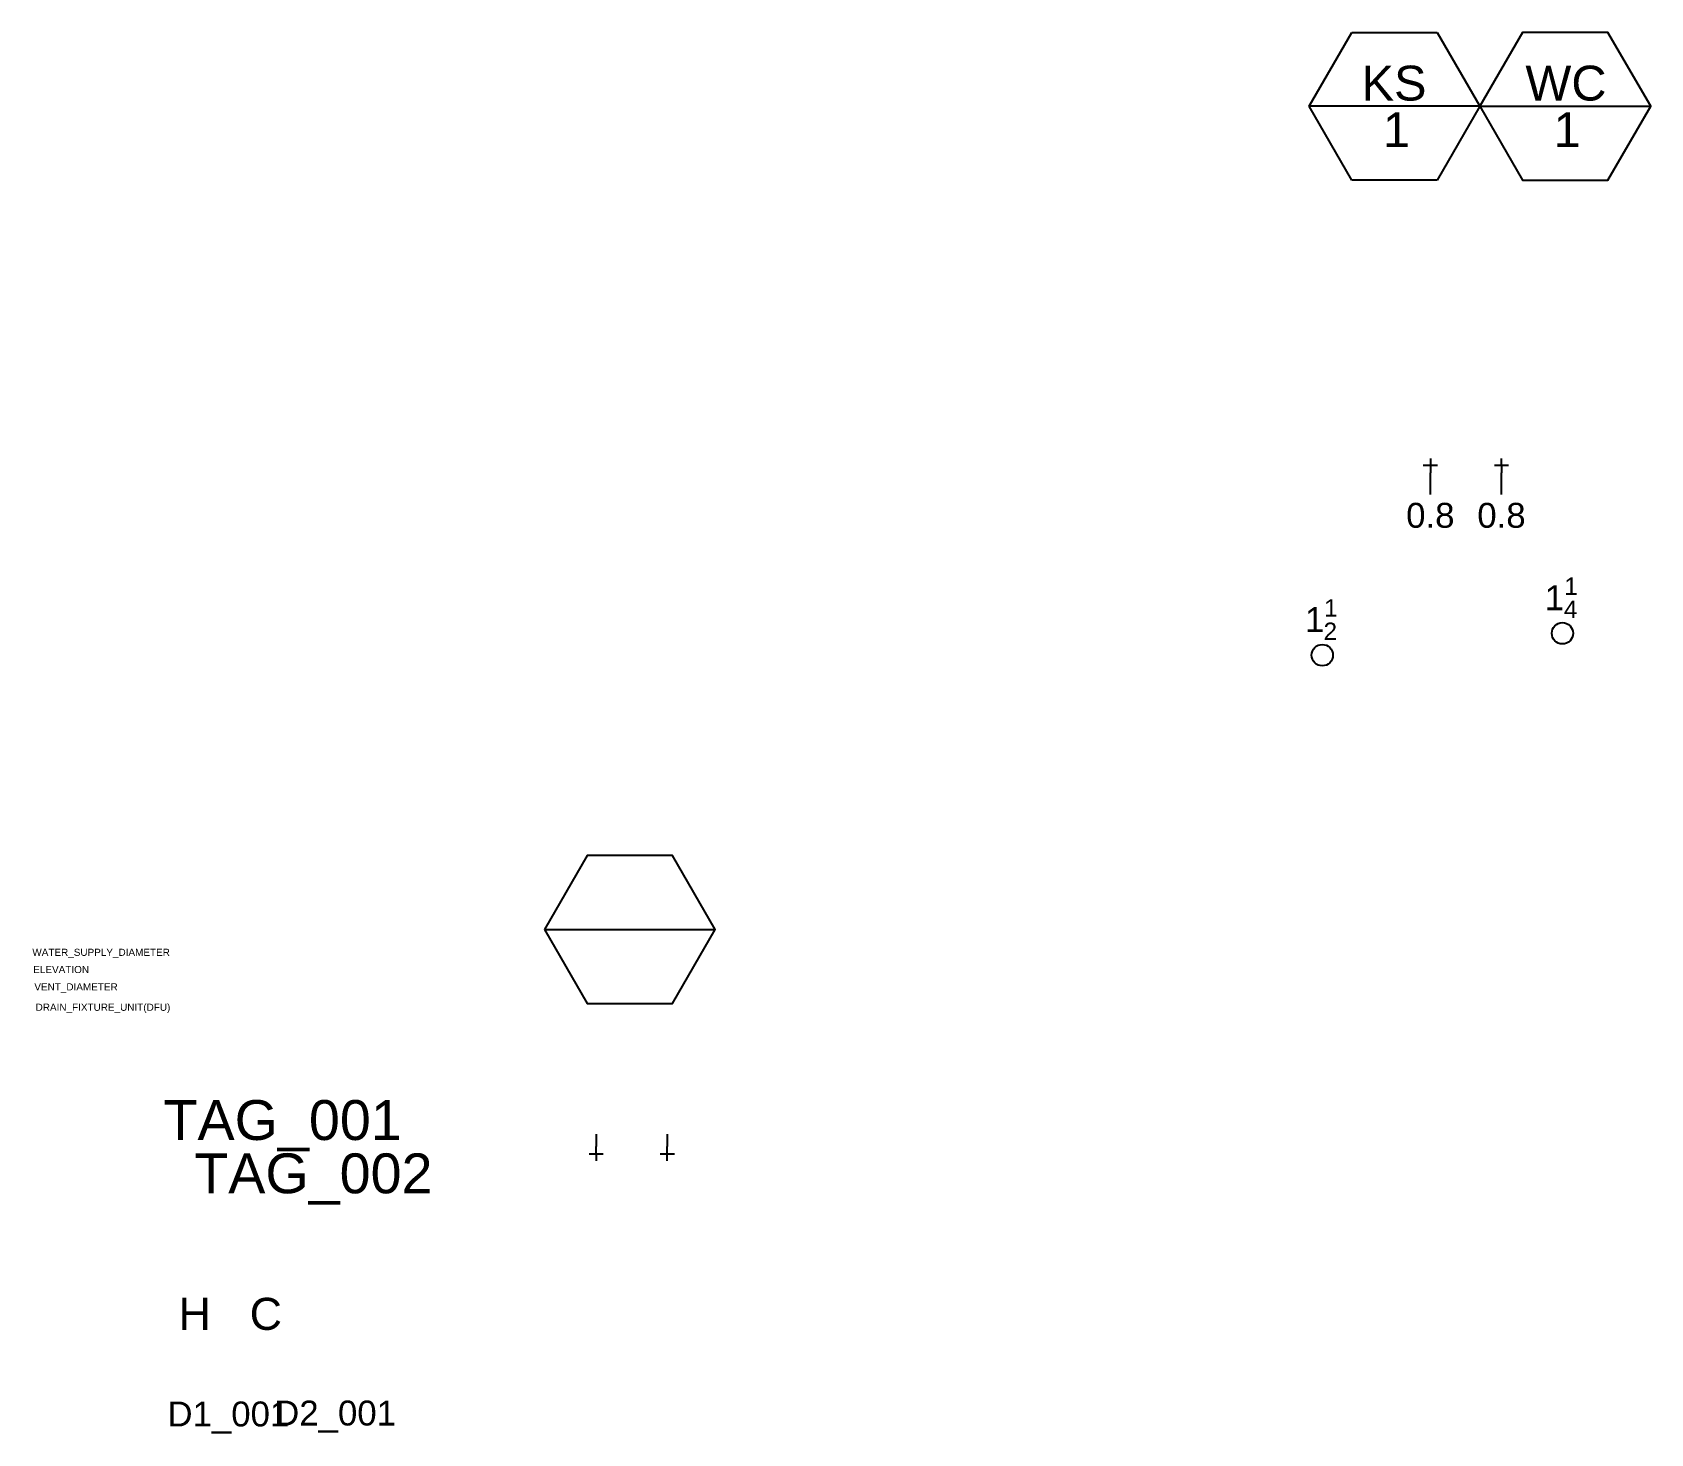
# Model space of a CAD drawing. Header units: inches. Extents: x 27 to 254, y 66 to 263.
import ezdxf
from ezdxf.enums import TextEntityAlignment as Align

# ---------------------------------------------------------------- set-up
doc = ezdxf.new("R2010")
doc.units = ezdxf.units.IN
doc.header["$MEASUREMENT"] = 0
for name, color, linetype in [('PLUM-4TEXT', 2, 'Continuous'), ('PLUM-CW', 3, 'Cold_Water_Flow'), ('PLUM-HW', 2, 'Hot_Water_Flow'), ('PLUM-WASTE_ABOVE', 4, 'Plum-Waste_Above')]:
    doc.layers.add(name, color=color, linetype=linetype)
doc.styles.add('A2', font='arial.ttf', dxfattribs={"width": 1.00018})
doc.styles.get("Standard").update_dxf_attribs({"font": 'arial.ttf'})
doc.linetypes.add('Cold_Water_Flow', pattern='A,0.875,-0.125,0,-0.125,0.875,-0.125,["CW",Standard,S=0.1,R=0,X=-0.12585,Y=-0.05],-0.1,0.875,[1,GEC_FlowArrow.shx,S=0.0625,R=0,X=0,Y=0],0.5', length=3.6)
doc.linetypes.add('Hot_Water_Flow', pattern='A,0.8125,-0.125,0,-0.125,0,-0.125,0.875,-0.125,["HW",Standard,S=0.1,R=0,X=-0.12585,Y=-0.05],-0.1,0.875,[1,GEC_FlowArrow.shx,S=0.0625,R=0,X=0,Y=0],0.5', length=3.6625)
doc.linetypes.add('Plum-Waste_Above', pattern='A,1,[1,GEC_FlowArrow.shx,S=0.09375,R=0,X=0,Y=0],1', length=2)

# ---------------------------------------------------------------- blocks, each defined once
blk = doc.blocks.new('*U63')
at = {"layer": 'PLUM-4TEXT'}
blk.add_line((-12.27, 30.5), (11.73, 30.5), dxfattribs=at)
blk.add_lwpolyline([(-12.27, 30.5), (-6.27, 20.11), (5.73, 20.11), (11.73, 30.5), (5.73, 40.89), (-6.27, 40.89)], close=True, dxfattribs=at)
at = {"layer": 'PLUM-CW'}
for p, q in [((5, 1.75), (5, 0)), ((5, -1), (5, 0)), ((4, -1), (6, -1)), ((5, -2), (5, -1))]:
    blk.add_line(p, q, dxfattribs=at)
at = {"layer": 'PLUM-HW'}
for p, q in [((-5, 1.75), (-5, 0)), ((-5, -1), (-5, 0)), ((-6, -1), (-4, -1)), ((-5, -1), (-5, -2))]:
    blk.add_line(p, q, dxfattribs=at)
at = {"layer": 'PLUM-4TEXT'}
for tag, p in [('TAG_001', (-5.88, 31.32)), ('TAG_002', (-1.92, 24.77))]:
    blk.add_attdef(tag, p, '', height=4.9, dxfattribs=at)
blk = doc.blocks.new('*U64')
at = {"layer": 'PLUM-4TEXT'}
for p, q in [((-22.03, 51.49), (-16.03, 61.88)), ((-16.03, 61.88), (-4.03, 61.88)), ((-4.03, 61.88), (1.97, 51.49)), ((1.97, 51.49), (-22.03, 51.49)), ((-16.03, 41.1), (-22.03, 51.49)), ((1.97, 51.49), (-4.03, 41.1)), ((1.97, 51.49), (25.97, 51.49)), ((-4.03, 41.1), (-16.03, 41.1))]:
    blk.add_line(p, q, dxfattribs=at)
blk.add_lwpolyline([(1.97, 51.49), (7.97, 41.1), (19.97, 41.1), (25.97, 51.49), (19.97, 61.88), (7.97, 61.88)], close=True, dxfattribs=at)
at = {"layer": 'PLUM-CW'}
for p, q in [((-4, 1), (-6, 1)), ((-5, 2), (-5, 1)), ((-5, 1), (-5, 0)), ((-5, -3.06), (-5, 0))]:
    blk.add_line(p, q, dxfattribs=at)
at = {"layer": 'PLUM-HW'}
for p, q in [((6, 1), (4, 1)), ((5, 1), (5, 2)), ((5, 1), (5, 0)), ((5, -3.06), (5, 0))]:
    blk.add_line(p, q, dxfattribs=at)
at = {"layer": 'PLUM-WASTE_ABOVE', "linetype": 'Continuous'}
for centre in [(13.57, -22.56), (-20.19, -25.63)]:
    blk.add_circle(centre, 1.5, dxfattribs=at)
at = {"layer": 'PLUM-4TEXT'}
for tag, p in [('TAG2_001', (-14.67, 52.3)), ('TAG_001', (8.36, 52.3)), ('TAG2_002', (-11.68, 45.75)), ('TAG_002', (12.32, 45.75))]:
    blk.add_attdef(tag, p, '', height=4.9, dxfattribs=at)
at = {"layer": 'PLUM-CW'}
blk.add_attdef('C_001', (-8.39, -7.73), '', height=3.5, dxfattribs=at)
at = {"layer": 'PLUM-HW'}
blk.add_attdef('H_001', (1.61, -7.73), '', height=3.5, dxfattribs=at)
at = {"layer": 'PLUM-WASTE_ABOVE'}
for tag, p, height in [('D2_001', (11.13, -19.31), 3.5), ('D2_002', (13.83, -17.15), 2.45), ('D1_002', (-19.92, -20.22), 2.45), ('D2_003', (13.75, -20.43), 2.45), ('D1_001', (-22.63, -22.38), 3.5), ('D1_003', (-20.01, -23.5), 2.45)]:
    blk.add_attdef(tag, p, '', height=height, dxfattribs=at)

msp = doc.modelspace()

# ---------------------------------------------------------------- block references
ref = msp.add_blockref('*U64', (228.34, 201.44))
ref.add_attrib('TAG_001', 'WC', (236.7, 253.74), dxfattribs={"layer": 'PLUM-4TEXT', "height": 4.9})
ref.add_attrib('H_001', '0.8', (229.94, 193.71), dxfattribs={"layer": 'PLUM-HW', "height": 3.5})
ref.add_attrib('C_001', '0.8', (219.94, 193.71), dxfattribs={"layer": 'PLUM-CW', "height": 3.5})
ref.add_attrib('D1_001', '1', (205.71, 179.06), dxfattribs={"layer": 'PLUM-WASTE_ABOVE', "height": 3.5})
ref.add_attrib('D2_001', '1', (239.43, 182.13), dxfattribs={"layer": 'PLUM-WASTE_ABOVE', "height": 3.5})
ref.add_attrib('TAG2_001', 'KS', (213.67, 253.74), dxfattribs={"layer": 'PLUM-4TEXT', "height": 4.9})
ref.add_attrib('TAG_002', '1', (240.66, 247.19), dxfattribs={"layer": 'PLUM-4TEXT', "height": 4.9})
ref.add_attrib('D1_002', '1', (208.41, 181.22), dxfattribs={"layer": 'PLUM-WASTE_ABOVE', "height": 2.45})
ref.add_attrib('D1_003', '2', (208.33, 177.94), dxfattribs={"layer": 'PLUM-WASTE_ABOVE', "height": 2.45})
ref.add_attrib('D2_002', '1', (242.17, 184.28), dxfattribs={"layer": 'PLUM-WASTE_ABOVE', "height": 2.45})
ref.add_attrib('D2_003', '4', (242.1, 181.02), dxfattribs={"layer": 'PLUM-WASTE_ABOVE', "height": 2.45})
ref.add_attrib('TAG2_002', '1', (216.66, 247.19), dxfattribs={"layer": 'PLUM-4TEXT', "height": 4.9})
msp.add_blockref('*U63', (111.08, 106.76))

# ---------------------------------------------------------------- texts
at = {"style": 'A2', "width": 1.00018, "flags": 1}
for tag, p, s in [('WATER_SUPPLY_DIAMETER', (26.83, 133.56), '-1'), ('ELEVATION', (26.96, 131.14), '0'), ('VENT_DIAMETER', (27.11, 128.7), '-1'), ('DRAIN_FIXTURE_UNIT(DFU)', (27.29, 125.84), '-1')]:
    msp.add_attdef(tag, p, s, height=1, dxfattribs=at)
at = {"layer": 'PLUM-4TEXT', "style": 'A2', "width": 1.0002}
for tag, p, s in [('TAG_001', (45.27, 107.69), 'WC'), ('TAG_002', (49.59, 100.2), '2')]:
    msp.add_attdef(tag, p, s, height=5.6, dxfattribs=at)
at = {"layer": 'PLUM-CW', "style": 'A2', "width": 1.00018}
msp.add_attdef('C', text='0.8', height=4.5, dxfattribs=at).set_placement((59.65, 83.26), align=Align.MIDDLE_CENTER)
at = {"layer": 'PLUM-HW', "style": 'A2', "width": 1.00018}
msp.add_attdef('H', text='0.8', height=4.5, dxfattribs=at).set_placement((49.65, 83.26), align=Align.MIDDLE_CENTER)
at = {"layer": 'PLUM-WASTE_ABOVE', "style": 'A2', "width": 1.0002}
for tag, p in [('D1_001', (45.82, 67.44)), ('D2_001', (60.82, 67.57))]:
    msp.add_attdef(tag, p, '2', height=3.5, dxfattribs=at)

doc.saveas('drawing.dxf')
